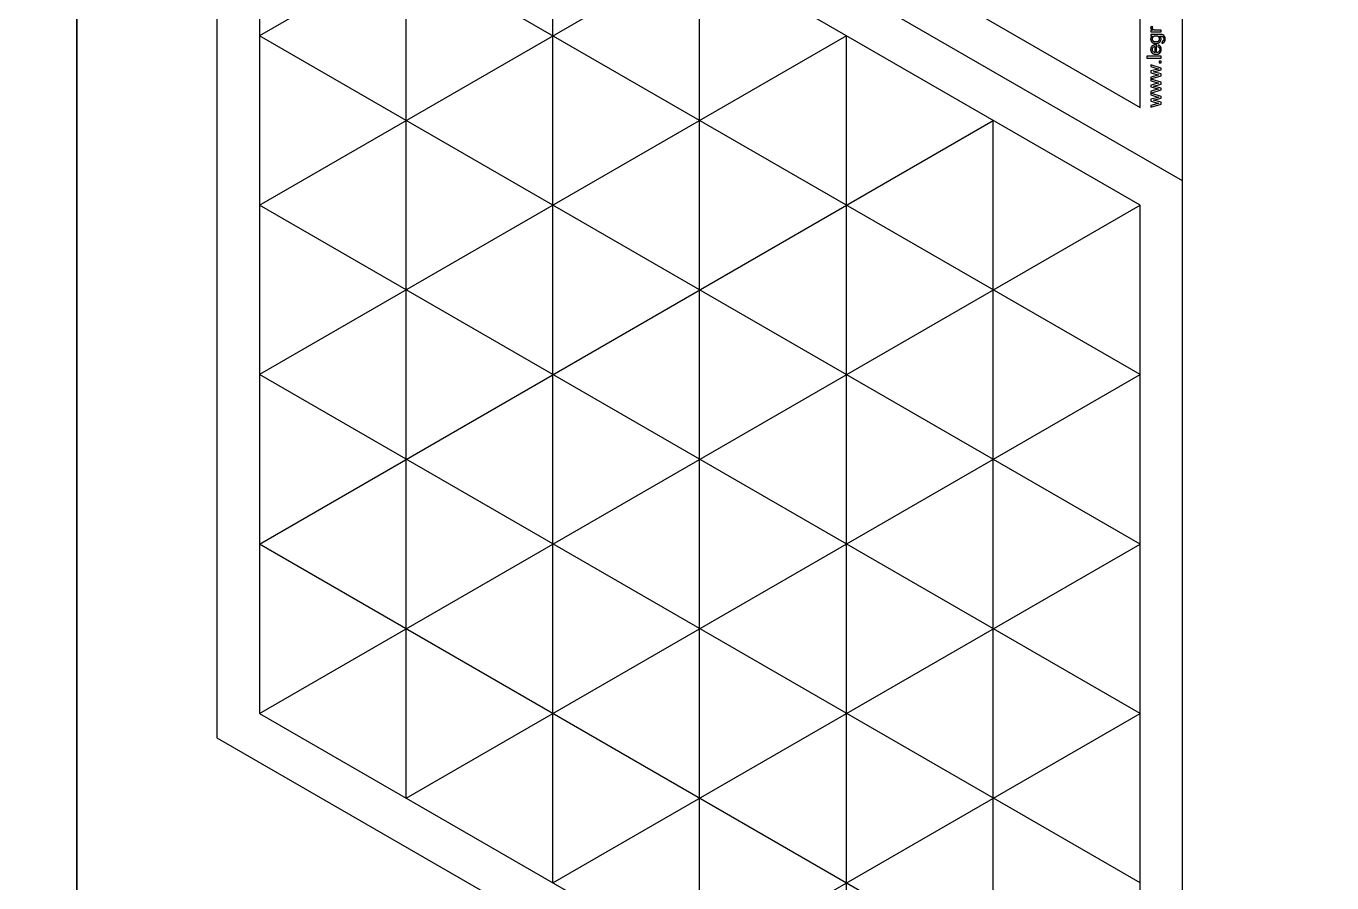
# Model space of a CAD drawing. Extents: x -364 to 3236, y -471 to 545.
# Drawn here: x 824.5 to 1132.6, y -345.5 to -143.2 of the extents above; entities that cross this region are included whole.
import ezdxf

# ---------------------------------------------------------------- set-up
doc = ezdxf.new("R2010")
doc.units = 0
for name, color, linetype in [('CUT', 7, 'CONTINUOUS'), ('ENGRAVE', 5, 'CONTINUOUS'), ('LIGHT_CUT', 1, 'CONTINUOUS'), ('LIVELLO_03', 3, 'CONTINUOUS')]:
    doc.layers.add(name, color=color, linetype=linetype)

msp = doc.modelspace()

# ---------------------------------------------------------------- linework, layer by layer
at = {"layer": 'CUT'}
msp.add_line((1097.35, -179.74), (869.5, -48.19), dxfattribs=at)
msp.add_lwpolyline([(1097.35, -442.83), (1097.35, 83.36), (869.5, 214.91), (869.5, -311.28)], close=True, dxfattribs=at)
at = {"layer": 'ENGRAVE'}
for points in [[(1090.28, -144.2), (1089.92, -144.2), (1089.92, -144.57), (1092.32, -144.57), (1092.32, -144.16), (1091.06, -144.16), (1091, -144.16), (1090.93, -144.16), (1090.9, -144.16), (1090.87, -144.15), (1090.84, -144.15), (1090.81, -144.15), (1090.78, -144.14), (1090.75, -144.14), (1090.72, -144.13), (1090.7, -144.13), (1090.67, -144.12), (1090.64, -144.11), (1090.61, -144.1), (1090.58, -144.1), (1090.57, -144.09), (1090.55, -144.08), (1090.53, -144.08), (1090.53, -144.07), (1090.52, -144.07), (1090.51, -144.07), (1090.5, -144.06), (1090.49, -144.06), (1090.49, -144.05), (1090.48, -144.05), (1090.47, -144.04), (1090.46, -144.04), (1090.46, -144.04), (1090.45, -144.03), (1090.44, -144.03), (1090.44, -144.02), (1090.43, -144.02), (1090.42, -144.01), (1090.42, -144), (1090.41, -144), (1090.41, -143.99), (1090.4, -143.99), (1090.39, -143.98), (1090.39, -143.98), (1090.38, -143.97), (1090.38, -143.96), (1090.37, -143.96), (1090.37, -143.95), (1090.36, -143.94), (1090.36, -143.94), (1090.35, -143.93), (1090.35, -143.92), (1090.34, -143.92), (1090.34, -143.91), (1090.33, -143.9), (1090.33, -143.9), (1090.33, -143.89), (1090.32, -143.88), (1090.32, -143.88), (1090.32, -143.87), (1090.31, -143.86), (1090.31, -143.85), (1090.31, -143.85), (1090.3, -143.84), (1090.3, -143.83), (1090.3, -143.82), (1090.3, -143.82), (1090.29, -143.81), (1090.29, -143.8), (1090.29, -143.79), (1090.29, -143.79), (1090.29, -143.78), (1090.29, -143.77), (1090.29, -143.76), (1090.28, -143.75), (1090.28, -143.75), (1090.28, -143.74), (1090.28, -143.73), (1090.28, -143.72), (1090.28, -143.71), (1090.28, -143.7), (1090.28, -143.7), (1090.28, -143.69), (1090.28, -143.68), (1090.28, -143.67), (1090.28, -143.66), (1090.28, -143.65), (1090.29, -143.64), (1090.29, -143.63), (1090.29, -143.62), (1090.29, -143.61), (1090.29, -143.6), (1090.29, -143.59), (1090.3, -143.58), (1090.3, -143.57), (1090.3, -143.55), (1090.31, -143.54), (1090.32, -143.52), (1090.32, -143.5), (1090.33, -143.48), (1090.34, -143.46), (1090.35, -143.44), (1090.36, -143.42), (1090.37, -143.41), (1089.99, -143.27, 0.546915)], [(1091.54, -148.08, -0.936765), (1091.22, -149.44), (1091.22, -147.64), (1091.11, -147.64), (1091.04, -147.64), (1090.97, -147.65), (1090.93, -147.65), (1090.9, -147.65), (1090.86, -147.66), (1090.83, -147.66), (1090.8, -147.67), (1090.77, -147.67), (1090.73, -147.68), (1090.7, -147.69), (1090.67, -147.69), (1090.64, -147.7), (1090.61, -147.71), (1090.58, -147.72), (1090.56, -147.73), (1090.53, -147.74), (1090.5, -147.75), (1090.47, -147.76), (1090.45, -147.77), (1090.42, -147.79), (1090.39, -147.8), (1090.37, -147.81), (1090.35, -147.83), (1090.32, -147.84), (1090.3, -147.86), (1090.28, -147.88), (1090.25, -147.89), (1090.23, -147.91), (1090.21, -147.93), (1090.19, -147.95), (1090.17, -147.97), (1090.15, -147.99), (1090.13, -148.01), (1090.11, -148.03), (1090.09, -148.05), (1090.08, -148.07), (1090.06, -148.09), (1090.05, -148.11), (1090.03, -148.13), (1090.02, -148.16), (1090, -148.18), (1089.99, -148.2), (1089.98, -148.23), (1089.96, -148.25), (1089.95, -148.27), (1089.94, -148.3), (1089.93, -148.32), (1089.92, -148.35), (1089.91, -148.37), (1089.91, -148.4), (1089.9, -148.42), (1089.89, -148.45), (1089.89, -148.48), (1089.88, -148.51), (1089.88, -148.53), (1089.87, -148.56), (1089.87, -148.59), (1089.87, -148.62), (1089.86, -148.65), (1089.86, -148.68), (1089.86, -148.71), (1089.86, -148.74), (1089.86, -148.77), (1089.86, -148.8), (1089.86, -148.83), (1089.87, -148.86), (1089.87, -148.89), (1089.87, -148.92), (1089.88, -148.94), (1089.88, -148.97), (1089.89, -149), (1089.89, -149.03), (1089.9, -149.06), (1089.91, -149.08), (1089.92, -149.11), (1089.92, -149.14), (1089.93, -149.16), (1089.94, -149.19), (1089.96, -149.21), (1089.97, -149.24), (1089.98, -149.26), (1089.99, -149.29), (1090, -149.31), (1090.02, -149.33), (1090.03, -149.36), (1090.05, -149.38), (1090.07, -149.4), (1090.08, -149.42), (1090.1, -149.44), (1090.12, -149.46), (1090.14, -149.49), (1090.16, -149.51), (1090.18, -149.53), (1090.2, -149.55), (1090.22, -149.56), (1090.24, -149.58), (1090.26, -149.6), (1090.28, -149.62), (1090.31, -149.64), (1090.33, -149.65), (1090.36, -149.67), (1090.38, -149.68), (1090.41, -149.7), (1090.43, -149.71), (1090.46, -149.72), (1090.49, -149.74), (1090.51, -149.75), (1090.54, -149.76), (1090.57, -149.77), (1090.6, -149.78), (1090.63, -149.79), (1090.66, -149.8), (1090.69, -149.81), (1090.72, -149.81), (1090.75, -149.82), (1090.78, -149.83), (1090.82, -149.83), (1090.85, -149.84), (1090.88, -149.84), (1090.92, -149.85), (1090.95, -149.85), (1090.99, -149.85), (1091.03, -149.86), (1091.06, -149.86), (1091.14, -149.86), (1091.21, -149.86), (1091.24, -149.86), (1091.28, -149.85), (1091.31, -149.85), (1091.35, -149.85), (1091.38, -149.84), (1091.41, -149.84), (1091.45, -149.83), (1091.48, -149.83), (1091.51, -149.82), (1091.54, -149.81), (1091.57, -149.81), (1091.6, -149.8), (1091.63, -149.79), (1091.66, -149.78), (1091.69, -149.77), (1091.71, -149.76), (1091.74, -149.75), (1091.77, -149.74), (1091.79, -149.73), (1091.82, -149.71), (1091.84, -149.7), (1091.87, -149.68), (1091.89, -149.67), (1091.92, -149.65), (1091.94, -149.64), (1091.96, -149.62), (1091.98, -149.6), (1092.01, -149.59), (1092.03, -149.57), (1092.05, -149.55), (1092.07, -149.53), (1092.09, -149.51), (1092.11, -149.49), (1092.12, -149.47), (1092.14, -149.45), (1092.16, -149.43), (1092.17, -149.4), (1092.19, -149.38), (1092.21, -149.36), (1092.22, -149.33), (1092.23, -149.31), (1092.25, -149.29), (1092.26, -149.26), (1092.27, -149.24), (1092.28, -149.21), (1092.29, -149.19), (1092.3, -149.16), (1092.31, -149.13), (1092.32, -149.11), (1092.33, -149.08), (1092.33, -149.05), (1092.34, -149.02), (1092.35, -148.99), (1092.35, -148.96), (1092.36, -148.93), (1092.36, -148.9), (1092.36, -148.87), (1092.37, -148.84), (1092.37, -148.81), (1092.37, -148.78), (1092.37, -148.75), (1092.37, -148.71), (1092.37, -148.66), (1092.37, -148.61), (1092.37, -148.56), (1092.36, -148.54), (1092.36, -148.51), (1092.36, -148.49), (1092.35, -148.47), (1092.35, -148.44), (1092.34, -148.42), (1092.34, -148.4), (1092.33, -148.38), (1092.33, -148.35), (1092.32, -148.33), (1092.32, -148.31), (1092.31, -148.29), (1092.3, -148.27), (1092.29, -148.25), (1092.29, -148.23), (1092.28, -148.21), (1092.27, -148.19), (1092.26, -148.17), (1092.25, -148.15), (1092.24, -148.13), (1092.23, -148.11), (1092.22, -148.09), (1092.21, -148.08), (1092.19, -148.06), (1092.18, -148.04), (1092.17, -148.02), (1092.16, -148.01), (1092.14, -147.99), (1092.13, -147.98), (1092.12, -147.96), (1092.1, -147.94), (1092.09, -147.93), (1092.07, -147.92), (1092.06, -147.9), (1092.04, -147.89), (1092.03, -147.87), (1092.01, -147.86), (1091.99, -147.85), (1091.98, -147.83), (1091.96, -147.82), (1091.94, -147.81), (1091.92, -147.8), (1091.91, -147.79), (1091.89, -147.78), (1091.87, -147.76), (1091.85, -147.75), (1091.83, -147.74), (1091.81, -147.73), (1091.79, -147.73), (1091.77, -147.72), (1091.75, -147.71), (1091.73, -147.7), (1091.71, -147.69), (1091.69, -147.68), (1091.66, -147.68), (1091.64, -147.67), (1091.6, -147.66)], [(1090.89, -149.41), (1090.89, -148.07, 1.02884)]]:
    msp.add_lwpolyline(points, format="xyb", close=True, dxfattribs=at)
for points in [[(1092.52, -147.22), (1092.54, -147.22), (1092.57, -147.22), (1092.59, -147.22), (1092.61, -147.22), (1092.63, -147.22), (1092.66, -147.21), (1092.68, -147.21), (1092.7, -147.21), (1092.72, -147.2), (1092.74, -147.2), (1092.76, -147.19), (1092.78, -147.19), (1092.8, -147.18), (1092.82, -147.17), (1092.84, -147.17), (1092.86, -147.16), (1092.88, -147.15), (1092.89, -147.14), (1092.91, -147.13), (1092.93, -147.12), (1092.94, -147.11), (1092.96, -147.1), (1092.98, -147.09), (1092.99, -147.08), (1093.01, -147.07), (1093.02, -147.05), (1093.04, -147.04), (1093.05, -147.03), (1093.06, -147.01), (1093.08, -147), (1093.09, -146.98), (1093.1, -146.96), (1093.11, -146.95), (1093.12, -146.93), (1093.14, -146.91), (1093.15, -146.89), (1093.16, -146.88), (1093.17, -146.86), (1093.18, -146.84), (1093.19, -146.82), (1093.19, -146.8), (1093.2, -146.78), (1093.21, -146.76), (1093.22, -146.74), (1093.23, -146.72), (1093.23, -146.7), (1093.24, -146.68), (1093.25, -146.66), (1093.25, -146.64), (1093.26, -146.61), (1093.26, -146.59), (1093.27, -146.57), (1093.27, -146.54), (1093.28, -146.52), (1093.28, -146.47), (1093.29, -146.42), (1093.29, -146.37), (1093.29, -146.32), (1093.29, -146.27), (1093.29, -146.22), (1093.29, -146.18), (1093.29, -146.14), (1093.29, -146.09), (1093.28, -146.05), (1093.27, -146.01), (1093.27, -145.97), (1093.26, -145.94), (1093.25, -145.9), (1093.24, -145.86), (1093.23, -145.82), (1093.22, -145.81), (1093.22, -145.79), (1093.21, -145.77), (1093.2, -145.76), (1093.2, -145.74), (1093.19, -145.72), (1093.18, -145.71), (1093.17, -145.69), (1093.17, -145.67), (1093.16, -145.66), (1093.14, -145.63), (1093.12, -145.6), (1093.11, -145.58), (1093.1, -145.57), (1093.09, -145.56), (1093.08, -145.54), (1093.07, -145.53), (1093.06, -145.52), (1093.05, -145.5), (1093.04, -145.49), (1093.03, -145.48), (1093.02, -145.47), (1093.01, -145.46), (1093, -145.44), (1092.99, -145.43), (1092.97, -145.42), (1092.96, -145.41), (1092.95, -145.4), (1092.94, -145.39), (1092.92, -145.38), (1092.91, -145.37), (1092.9, -145.36), (1092.89, -145.35), (1092.87, -145.34), (1092.86, -145.34), (1092.85, -145.33), (1092.83, -145.32), (1092.82, -145.31), (1092.8, -145.3), (1092.79, -145.3), (1092.77, -145.29), (1092.76, -145.28), (1092.74, -145.28), (1092.72, -145.27), (1092.71, -145.26), (1092.69, -145.26), (1092.67, -145.25), (1092.65, -145.25), (1092.63, -145.24), (1092.61, -145.24), (1092.57, -145.23), (1092.52, -145.22), (1092.47, -145.21), (1092.42, -145.2), (1092.37, -145.2), (1092.31, -145.19), (1092.25, -145.19), (1092.13, -145.18), (1091.99, -145.18), (1089.92, -145.18), (1089.92, -145.56), (1090.2, -145.56), (1090.18, -145.58), (1090.16, -145.59), (1090.14, -145.61), (1090.12, -145.63), (1090.11, -145.65), (1090.09, -145.67), (1090.07, -145.69), (1090.05, -145.71), (1090.04, -145.73), (1090.02, -145.75), (1090.01, -145.77), (1090, -145.79), (1089.98, -145.81), (1089.97, -145.83), (1089.96, -145.85), (1089.95, -145.87), (1089.94, -145.89), (1089.93, -145.92), (1089.92, -145.94), (1089.91, -145.96), (1089.9, -145.98), (1089.89, -146.01), (1089.89, -146.03), (1089.88, -146.06), (1089.88, -146.08), (1089.87, -146.11), (1089.87, -146.13), (1089.87, -146.16), (1089.86, -146.18), (1089.86, -146.21), (1089.86, -146.23), (1089.86, -146.26), (1089.86, -146.3), (1089.86, -146.34), (1089.87, -146.38), (1089.87, -146.41), (1089.87, -146.43), (1089.88, -146.45), (1089.88, -146.47), (1089.88, -146.49), (1089.89, -146.51), (1089.89, -146.52), (1089.9, -146.54), (1089.9, -146.56), (1089.91, -146.58), (1089.91, -146.59), (1089.92, -146.61), (1089.92, -146.63), (1089.93, -146.64), (1089.94, -146.66), (1089.94, -146.68), (1089.95, -146.69), (1089.96, -146.71), (1089.97, -146.72), (1089.97, -146.74), (1089.98, -146.75), (1089.99, -146.77), (1090, -146.79), (1090.01, -146.8), (1090.02, -146.82), (1090.03, -146.83), (1090.04, -146.84), (1090.05, -146.86), (1090.06, -146.87), (1090.07, -146.89), (1090.08, -146.9), (1090.09, -146.91), (1090.11, -146.93), (1090.12, -146.94), (1090.13, -146.95), (1090.14, -146.96), (1090.16, -146.98), (1090.17, -146.99), (1090.18, -147), (1090.2, -147.01), (1090.21, -147.02), (1090.22, -147.03), (1090.24, -147.05), (1090.25, -147.06), (1090.27, -147.07), (1090.28, -147.08), (1090.3, -147.09), (1090.33, -147.11), (1090.36, -147.13), (1090.4, -147.14), (1090.43, -147.16), (1090.47, -147.18), (1090.5, -147.19), (1090.54, -147.21), (1090.58, -147.22), (1090.62, -147.23), (1090.66, -147.24), (1090.69, -147.25), (1090.73, -147.26), (1090.77, -147.27), (1090.81, -147.28), (1090.85, -147.28), (1090.89, -147.29), (1090.93, -147.29), (1090.98, -147.3), (1091.02, -147.3), (1091.06, -147.3), (1091.1, -147.3), (1091.17, -147.3), (1091.2, -147.3), (1091.23, -147.3), (1091.26, -147.29), (1091.29, -147.29), (1091.32, -147.29), (1091.34, -147.28), (1091.37, -147.28), (1091.4, -147.27), (1091.43, -147.27), (1091.46, -147.26), (1091.49, -147.26), (1091.51, -147.25), (1091.54, -147.24), (1091.57, -147.23), (1091.59, -147.22), (1091.62, -147.21), (1091.65, -147.2), (1091.67, -147.19), (1091.7, -147.18), (1091.72, -147.17), (1091.75, -147.16), (1091.77, -147.15), (1091.8, -147.13), (1091.82, -147.12), (1091.85, -147.11), (1091.87, -147.09), (1091.89, -147.08), (1091.92, -147.06), (1091.94, -147.05), (1091.96, -147.03), (1091.98, -147.01), (1092, -146.99), (1092.02, -146.98), (1092.04, -146.96), (1092.06, -146.94), (1092.08, -146.92), (1092.1, -146.9), (1092.12, -146.88), (1092.13, -146.86), (1092.15, -146.84), (1092.16, -146.82), (1092.18, -146.79), (1092.19, -146.77), (1092.21, -146.75), (1092.22, -146.73), (1092.23, -146.7), (1092.24, -146.68), (1092.25, -146.65), (1092.26, -146.63), (1092.27, -146.6), (1092.28, -146.58), (1092.28, -146.55), (1092.29, -146.52), (1092.3, -146.5), (1092.3, -146.47), (1092.31, -146.44), (1092.31, -146.41), (1092.31, -146.38), (1092.32, -146.35), (1092.32, -146.32), (1092.32, -146.29), (1092.32, -146.26), (1092.32, -146.24), (1092.32, -146.21), (1092.32, -146.19), (1092.31, -146.16), (1092.31, -146.14), (1092.31, -146.12), (1092.3, -146.09), (1092.3, -146.07), (1092.29, -146.05), (1092.29, -146.03), (1092.28, -146), (1092.27, -145.98), (1092.27, -145.96), (1092.26, -145.94), (1092.25, -145.92), (1092.24, -145.9), (1092.23, -145.88), (1092.22, -145.86), (1092.21, -145.84), (1092.2, -145.82), (1092.18, -145.8), (1092.17, -145.78), (1092.16, -145.76), (1092.14, -145.74), (1092.13, -145.72), (1092.11, -145.7), (1092.09, -145.68), (1092.08, -145.67), (1092.06, -145.65), (1092.04, -145.63), (1092.02, -145.61), (1092, -145.6), (1092.19, -145.6), (1092.26, -145.6), (1092.33, -145.6), (1092.39, -145.61), (1092.42, -145.61), (1092.45, -145.61), (1092.47, -145.62), (1092.49, -145.62), (1092.51, -145.62), (1092.52, -145.62), (1092.53, -145.63), (1092.54, -145.63), (1092.55, -145.63), (1092.56, -145.64), (1092.58, -145.64), (1092.59, -145.65), (1092.6, -145.65), (1092.61, -145.65), (1092.62, -145.66), (1092.63, -145.66), (1092.65, -145.67), (1092.66, -145.67), (1092.67, -145.68), (1092.68, -145.69), (1092.69, -145.69), (1092.7, -145.7), (1092.71, -145.71), (1092.72, -145.71), (1092.73, -145.72), (1092.74, -145.73), (1092.75, -145.73), (1092.76, -145.74), (1092.76, -145.75), (1092.77, -145.76), (1092.78, -145.76), (1092.79, -145.77), (1092.8, -145.78), (1092.81, -145.79), (1092.81, -145.8), (1092.82, -145.81), (1092.83, -145.82), (1092.84, -145.82), (1092.84, -145.83), (1092.85, -145.84), (1092.86, -145.85), (1092.86, -145.86), (1092.87, -145.87), (1092.88, -145.89), (1092.88, -145.9), (1092.89, -145.91), (1092.89, -145.92), (1092.9, -145.93), (1092.9, -145.94), (1092.91, -145.96), (1092.91, -145.97), (1092.92, -145.98), (1092.92, -145.99), (1092.92, -146.01), (1092.93, -146.02), (1092.93, -146.03), (1092.94, -146.05), (1092.94, -146.06), (1092.94, -146.08), (1092.95, -146.11), (1092.95, -146.14), (1092.95, -146.17), (1092.96, -146.2), (1092.96, -146.24), (1092.96, -146.27), (1092.96, -146.3), (1092.96, -146.33), (1092.95, -146.37), (1092.95, -146.4), (1092.95, -146.42), (1092.94, -146.44), (1092.94, -146.45), (1092.94, -146.47), (1092.94, -146.48), (1092.93, -146.49), (1092.93, -146.51), (1092.92, -146.52), (1092.92, -146.53), (1092.92, -146.54), (1092.91, -146.56), (1092.91, -146.57), (1092.9, -146.58), (1092.9, -146.59), (1092.89, -146.6), (1092.89, -146.61), (1092.88, -146.62), (1092.88, -146.63), (1092.87, -146.65), (1092.86, -146.66), (1092.86, -146.67), (1092.85, -146.68), (1092.84, -146.69), (1092.84, -146.69), (1092.83, -146.7), (1092.83, -146.71), (1092.82, -146.71), (1092.82, -146.72), (1092.81, -146.72), (1092.8, -146.73), (1092.8, -146.74), (1092.79, -146.74), (1092.78, -146.75), (1092.77, -146.75), (1092.77, -146.76), (1092.76, -146.76), (1092.75, -146.77), (1092.74, -146.77), (1092.74, -146.78), (1092.73, -146.78), (1092.72, -146.78), (1092.71, -146.79), (1092.7, -146.79), (1092.69, -146.8), (1092.68, -146.8), (1092.67, -146.8), (1092.66, -146.81), (1092.65, -146.81), (1092.64, -146.81), (1092.63, -146.81), (1092.62, -146.82), (1092.61, -146.82), (1092.6, -146.82), (1092.59, -146.82), (1092.58, -146.82)], [(1091.07, -146.88), (1091.13, -146.88), (1091.19, -146.88), (1091.24, -146.88), (1091.29, -146.87), (1091.34, -146.86), (1091.37, -146.86), (1091.39, -146.86), (1091.42, -146.85), (1091.44, -146.85), (1091.46, -146.84), (1091.48, -146.83), (1091.5, -146.83), (1091.53, -146.82), (1091.55, -146.82), (1091.57, -146.81), (1091.58, -146.8), (1091.6, -146.79), (1091.62, -146.78), (1091.64, -146.78), (1091.66, -146.77), (1091.67, -146.76), (1091.69, -146.75), (1091.71, -146.74), (1091.72, -146.73), (1091.74, -146.72), (1091.75, -146.71), (1091.76, -146.69), (1091.78, -146.68), (1091.79, -146.67), (1091.8, -146.66), (1091.82, -146.65), (1091.83, -146.63), (1091.84, -146.62), (1091.85, -146.61), (1091.86, -146.59), (1091.87, -146.58), (1091.88, -146.57), (1091.89, -146.55), (1091.9, -146.54), (1091.9, -146.53), (1091.91, -146.51), (1091.92, -146.5), (1091.93, -146.48), (1091.93, -146.47), (1091.94, -146.45), (1091.95, -146.44), (1091.95, -146.42), (1091.96, -146.41), (1091.96, -146.39), (1091.96, -146.37), (1091.97, -146.36), (1091.97, -146.34), (1091.97, -146.33), (1091.98, -146.31), (1091.98, -146.29), (1091.98, -146.28), (1091.98, -146.26), (1091.98, -146.24), (1091.98, -146.22), (1091.98, -146.21), (1091.98, -146.19), (1091.98, -146.17), (1091.98, -146.15), (1091.98, -146.14), (1091.97, -146.12), (1091.97, -146.1), (1091.97, -146.09), (1091.96, -146.07), (1091.96, -146.06), (1091.96, -146.04), (1091.95, -146.03), (1091.95, -146.01), (1091.94, -146), (1091.93, -145.98), (1091.93, -145.97), (1091.92, -145.95), (1091.91, -145.94), (1091.91, -145.92), (1091.9, -145.91), (1091.89, -145.89), (1091.88, -145.88), (1091.87, -145.87), (1091.86, -145.85), (1091.85, -145.84), (1091.84, -145.83), (1091.83, -145.81), (1091.82, -145.8), (1091.8, -145.79), (1091.79, -145.78), (1091.78, -145.76), (1091.77, -145.75), (1091.75, -145.74), (1091.74, -145.73), (1091.72, -145.72), (1091.71, -145.71), (1091.69, -145.7), (1091.68, -145.69), (1091.66, -145.68), (1091.64, -145.67), (1091.62, -145.66), (1091.61, -145.65), (1091.59, -145.64), (1091.57, -145.64), (1091.55, -145.63), (1091.53, -145.62), (1091.51, -145.62), (1091.49, -145.61), (1091.47, -145.6), (1091.44, -145.6), (1091.42, -145.59), (1091.4, -145.59), (1091.38, -145.58), (1091.35, -145.58), (1091.33, -145.58), (1091.3, -145.57), (1091.25, -145.57), (1091.2, -145.57), (1091.14, -145.56), (1091.09, -145.56), (1091.03, -145.56), (1090.98, -145.57), (1090.93, -145.57), (1090.88, -145.57), (1090.86, -145.58), (1090.83, -145.58), (1090.81, -145.59), (1090.79, -145.59), (1090.76, -145.59), (1090.74, -145.6), (1090.72, -145.61), (1090.7, -145.61), (1090.68, -145.62), (1090.66, -145.62), (1090.64, -145.63), (1090.62, -145.64), (1090.6, -145.65), (1090.58, -145.65), (1090.57, -145.66), (1090.55, -145.67), (1090.53, -145.68), (1090.51, -145.69), (1090.5, -145.7), (1090.48, -145.71), (1090.47, -145.72), (1090.45, -145.73), (1090.44, -145.75), (1090.42, -145.76), (1090.41, -145.77), (1090.39, -145.78), (1090.38, -145.8), (1090.37, -145.81), (1090.36, -145.82), (1090.35, -145.83), (1090.33, -145.85), (1090.32, -145.86), (1090.31, -145.87), (1090.3, -145.89), (1090.29, -145.9), (1090.29, -145.92), (1090.28, -145.93), (1090.27, -145.94), (1090.26, -145.96), (1090.25, -145.97), (1090.25, -145.99), (1090.24, -146), (1090.23, -146.02), (1090.23, -146.03), (1090.22, -146.05), (1090.22, -146.07), (1090.22, -146.08), (1090.21, -146.1), (1090.21, -146.11), (1090.21, -146.13), (1090.2, -146.15), (1090.2, -146.16), (1090.2, -146.18), (1090.2, -146.2), (1090.2, -146.21), (1090.2, -146.23), (1090.2, -146.25), (1090.2, -146.26), (1090.2, -146.28), (1090.2, -146.3), (1090.2, -146.31), (1090.21, -146.33), (1090.21, -146.35), (1090.21, -146.36), (1090.22, -146.38), (1090.22, -146.39), (1090.22, -146.41), (1090.23, -146.42), (1090.23, -146.44), (1090.24, -146.45), (1090.25, -146.47), (1090.25, -146.48), (1090.26, -146.5), (1090.27, -146.51), (1090.28, -146.52), (1090.28, -146.54), (1090.29, -146.55), (1090.3, -146.57), (1090.31, -146.58), (1090.32, -146.59), (1090.33, -146.6), (1090.34, -146.62), (1090.36, -146.63), (1090.37, -146.64), (1090.38, -146.66), (1090.39, -146.67), (1090.41, -146.68), (1090.42, -146.69), (1090.43, -146.7), (1090.45, -146.71), (1090.46, -146.73), (1090.48, -146.74), (1090.49, -146.75), (1090.51, -146.76), (1090.53, -146.77), (1090.54, -146.77), (1090.56, -146.78), (1090.58, -146.79), (1090.6, -146.8), (1090.61, -146.81), (1090.63, -146.81), (1090.65, -146.82), (1090.67, -146.83), (1090.69, -146.83), (1090.71, -146.84), (1090.73, -146.85), (1090.76, -146.85), (1090.78, -146.86), (1090.8, -146.86), (1090.82, -146.86), (1090.85, -146.87), (1090.87, -146.87), (1090.92, -146.88), (1090.97, -146.88), (1091.02, -146.88)], [(1092.32, -150.76), (1092.32, -150.35), (1089, -150.35), (1089, -150.76)], [(1091.82, -154.73), (1091.3, -154.88), (1089.92, -155.26), (1089.92, -155.68), (1092.32, -154.94), (1092.32, -154.52), (1090.47, -154.03), (1090.88, -153.94), (1092.32, -153.56), (1092.32, -153.13), (1089.92, -152.38), (1089.92, -152.78), (1091.3, -153.19), (1091.77, -153.33), (1091.31, -153.45), (1089.92, -153.81), (1089.92, -154.23), (1091.32, -154.61)], [(1092.32, -151.92), (1092.32, -151.46), (1091.85, -151.46), (1091.85, -151.92)], [(1091.82, -158.08), (1091.3, -158.22), (1089.92, -158.61), (1089.92, -159.03), (1092.32, -158.29), (1092.32, -157.87), (1090.47, -157.38), (1090.88, -157.29), (1092.32, -156.9), (1092.32, -156.48), (1089.92, -155.73), (1089.92, -156.12), (1091.3, -156.54), (1091.77, -156.67), (1091.31, -156.79), (1089.92, -157.15), (1089.92, -157.57), (1091.32, -157.96)], [(1091.82, -161.43), (1091.3, -161.57), (1089.92, -161.95), (1089.92, -162.37), (1092.32, -161.64), (1092.32, -161.21), (1090.47, -160.73), (1090.88, -160.63), (1092.32, -160.25), (1092.32, -159.83), (1089.92, -159.08), (1089.92, -159.47), (1091.3, -159.88), (1091.77, -160.02), (1091.31, -160.14), (1089.92, -160.5), (1089.92, -160.92), (1091.32, -161.3)]]:
    msp.add_lwpolyline(points, close=True, dxfattribs=at)
at = {"layer": 'LIGHT_CUT'}
for p, q in [((914.14, -325.51), (914.14, -85.51)), ((1087.35, -225.51), (879.5, -105.51)), ((948.78, -105.51), (879.5, -145.51)), ((948.78, -345.51), (948.78, -105.51)), ((879.5, -185.51), (983.42, -125.51)), ((983.42, -365.51), (983.42, -125.51)), ((1087.35, -265.51), (879.5, -145.51)), ((1018.07, -145.51), (879.5, -225.51)), ((1018.07, -385.51), (1018.07, -145.51)), ((879.5, -265.51), (1052.71, -165.51)), ((1052.71, -405.51), (1052.71, -165.51)), ((1087.35, -305.51), (879.5, -185.51)), ((879.5, -305.51), (1087.35, -185.51)), ((1087.35, -345.51), (879.5, -225.51)), ((914.14, -325.51), (1087.35, -225.51)), ((1087.35, -385.51), (879.5, -265.51)), ((948.78, -345.51), (1087.35, -265.51)), ((983.42, -365.51), (1087.35, -305.51))]:
    msp.add_line(p, q, dxfattribs=at)
for points in [[(879.5, 197.59), (879.5, -42.41), (1087.35, -162.41), (1087.35, 77.59)], [(879.5, -65.51), (879.5, -305.51), (1087.35, -425.51), (1087.35, -185.51)]]:
    msp.add_lwpolyline(points, close=True, dxfattribs=at)
at = {"layer": 'LIVELLO_03'}
for points in [[(-363.58, -471), (836.42, -471), (836.42, 429), (-363.58, 429)], [(836.42, -471), (2036.42, -471), (2036.42, 429), (836.42, 429)]]:
    msp.add_lwpolyline(points, close=True, dxfattribs=at)

doc.saveas('drawing.dxf')
